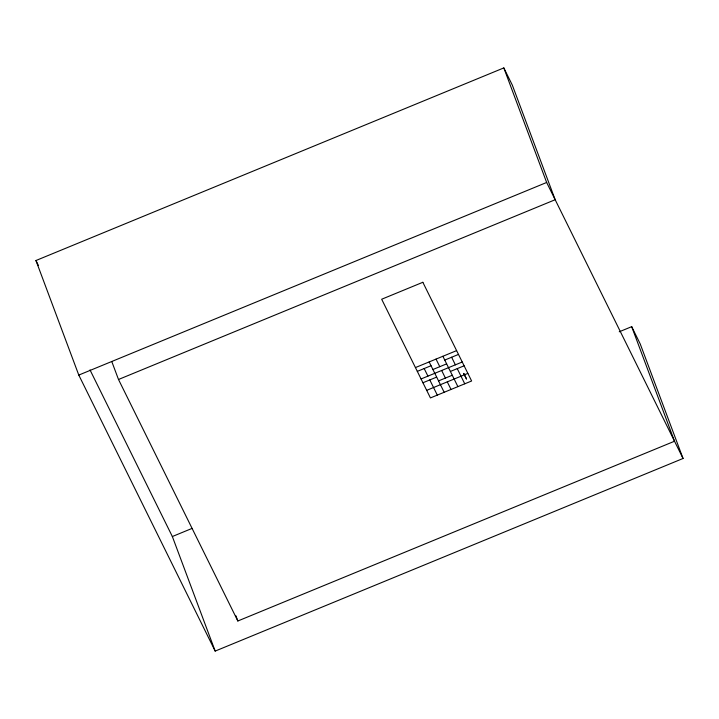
<?xml version="1.0" encoding="UTF-8"?>
<svg xmlns="http://www.w3.org/2000/svg" width="719" height="719" viewBox="0 0 719 719"><rect width="100%" height="100%" fill="white"/><g stroke="black" fill="none" stroke-linecap="round" stroke-linejoin="round"><path stroke-width="1.08" d="M619.248 331.792L631.695 326.669L640.216 343.925L683.05 458.479L215.179 651.09L78.784 375.075L35.95 260.521L503.821 67.91L512.341 85.166L555.176 199.72L118.5 379.488L111.813 361.621M78.784 375.075L546.647 182.473L683.05 458.479M415.438 367.571L456.61 350.62M417.317 371.372L431.041 365.719M444.764 360.066L458.488 354.422M432.91 369.512L446.634 363.868M421.064 378.958L462.236 362.008M422.943 382.751L436.667 377.107M450.391 371.453L464.115 365.8M438.536 380.899L452.269 375.246M426.691 390.345L464.123 374.932M464.429 374.806L467.862 373.395M90.01 369.917L172.353 536.527L192.063 528.411M118.5 379.488L237.845 620.991L674.521 441.232L631.695 326.669M451.622 357.244L455.379 364.839M457.248 368.631L464.753 383.811M442.886 356.273L457.895 386.633M436.029 359.096L439.776 366.69M441.655 370.483L445.403 378.077M447.281 381.87L451.029 389.455M429.162 361.927L444.171 392.286M424.174 368.541L427.931 376.136M429.8 379.929L437.305 395.108M35.95 260.521L38.431 265.536M503.821 67.91L546.647 182.473M235.886 615.743L237.845 620.991M172.353 536.527L215.179 651.09M422.844 282.288L381.672 299.239L430.438 397.931L471.619 380.989L422.844 282.288M463.755 373.431L466.478 378.949L463.755 373.431"/></g></svg>
